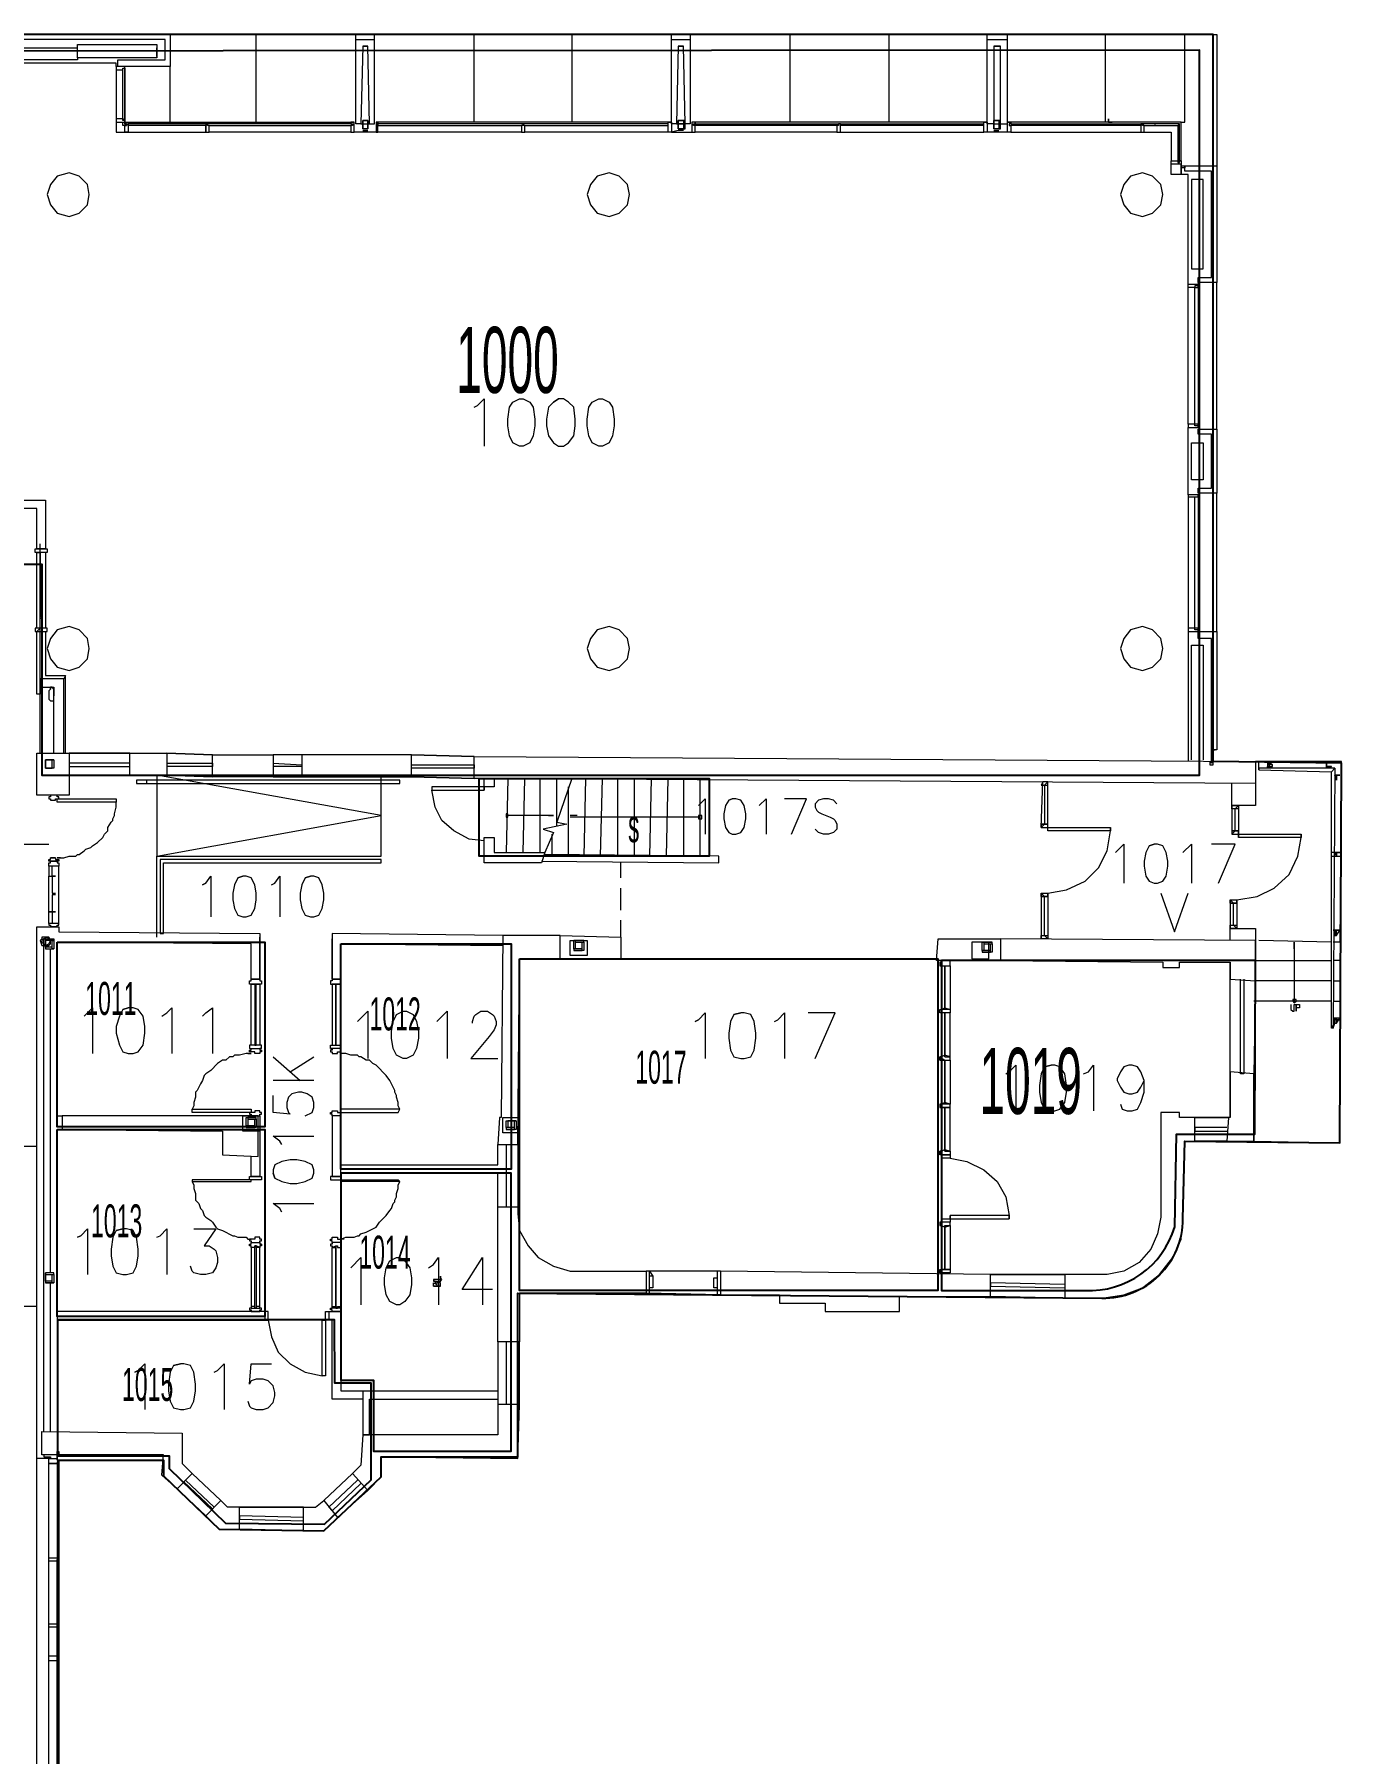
# Model space of a CAD drawing. Header units: metres. Extents: x 3 to 116, y 0 to 119.
# Drawn here: x 74.22 to 94.04, y 92.01 to 118.07 of the extents above; entities that cross this region are included whole.
import ezdxf

# ---------------------------------------------------------------- set-up
doc = ezdxf.new("R2010")
doc.units = ezdxf.units.M
doc.layers.add('Outside', color=7, linetype='Continuous')
doc.layers.add('PDF_Geometry', color=7, linetype='Continuous', transparency=0.8)
doc.styles.get("Standard").update_dxf_attribs({"font": 'arial.ttf', "width": 0.5, "height": 0.5})

msp = doc.modelspace()

# ---------------------------------------------------------------- linework, layer by layer
for points in [[(69.682, 117.818), (69.682, 110.041), (74.338, 110.041), (74.338, 106.843), (91.885, 106.843), (91.885, 117.835), (69.682, 117.818)], [(78.866, 100.806), (78.866, 97.67), (79.365, 97.67), (79.365, 96.594), (81.451, 96.594), (81.451, 100.805), (78.866, 100.806)], [(74.572, 98.583), (74.572, 96.521), (76.267, 96.521), (76.267, 96.331), (77.118, 95.502), (78.619, 95.486), (79.33, 96.156), (79.33, 97.621), (78.778, 97.621), (78.77, 98.583), (74.572, 98.583)]]:
    msp.add_lwpolyline(points)
for points in [[(80.964, 106.792), (84.449, 106.792), (84.449, 105.615), (80.964, 105.615)], [(74.568, 104.311), (77.715, 104.311), (77.715, 101.51), (74.568, 101.51)], [(78.866, 104.285), (81.451, 104.285), (81.451, 100.867), (78.866, 100.867)], [(81.578, 104.055), (87.919, 104.055), (87.919, 99.029), (81.578, 99.029)], [(74.568, 101.471), (77.715, 101.471), (77.715, 98.631), (74.568, 98.631)]]:
    msp.add_lwpolyline(points, close=True)
msp.add_lwpolyline([(87.974, 104.029), (87.974, 99.029), (90.145, 99.029, 0.345917), (91.508, 99.994), (91.535, 101.396), (92.721, 101.396), (92.732, 104.029), (87.974, 104.029)], format="xyb")
at = {"layer": 'Outside'}
msp.add_lwpolyline([(92.232, 88.408), (89.611, 88.424), (89.611, 89.55), (74.594, 89.55), (74.594, 96.457), (76.18, 96.457), (76.18, 96.215), (77.024, 95.408), (78.61, 95.382), (79.48, 96.201), (79.48, 96.508), (81.552, 96.508), (81.552, 98.989), (90.404, 98.913, 0.420713), (91.632, 100.115), (91.658, 101.292), (94.011, 101.266), (94.037, 107.022), (92.092, 107.048), (92.092, 118.074), (69.324, 118.074), (69.324, 82.054)], format="xyb", dxfattribs=at)
at = {"layer": 'PDF_Geometry', "lineweight": 5}
for points in [[(72.317, 117.69), (72.317, 118.074), (76.282, 118.074), (76.282, 117.588), (75.489, 117.588), (75.489, 117.69), (76.206, 117.69), (76.206, 117.997), (72.394, 117.997), (72.394, 117.69), (72.317, 117.69), (72.292, 117.741), (72.292, 117.793)], [(74.875, 117.716), (74.875, 117.69), (72.522, 117.69), (72.522, 117.869), (74.875, 117.869)], [(76.078, 117.741), (76.078, 117.869)], [(76.282, 118.074), (92.144, 118.074), (92.144, 116.079)], [(77.587, 116.744), (77.587, 118.074)], [(79.097, 117.997), (79.097, 118.074)], [(79.173, 116.718), (79.097, 116.718), (79.097, 117.997), (79.378, 117.997)], [(79.199, 117.895), (79.276, 117.895), (79.199, 117.895), (79.173, 116.718), (79.301, 116.718), (79.276, 117.895)], [(79.301, 116.718), (79.378, 116.718), (79.378, 117.997), (79.378, 118.074)], [(80.887, 116.744), (80.887, 118.074)], [(82.371, 118.074), (82.371, 116.744)], [(83.88, 117.997), (83.88, 118.074)], [(83.983, 117.895), (84.06, 117.895), (83.983, 117.895), (83.957, 116.718), (84.085, 116.718), (84.06, 117.895)], [(84.162, 118.074), (84.162, 117.997)], [(85.671, 118.074), (85.671, 116.744)], [(87.181, 116.744), (87.181, 118.074)], [(88.664, 117.997), (88.664, 118.074)], [(88.767, 116.718), (88.664, 116.718), (88.664, 117.997), (88.971, 117.997)], [(88.767, 117.895), (88.869, 117.895), (88.767, 117.895), (88.767, 116.718), (88.869, 116.718), (88.869, 117.895)], [(88.869, 116.718), (88.971, 116.718), (88.971, 117.997), (88.971, 118.074)], [(90.455, 118.074), (90.455, 116.744)], [(91.606, 116.744), (91.658, 116.744), (91.658, 118.074)], [(75.464, 117.588), (75.464, 117.639), (72.292, 117.639)], [(76.282, 116.744), (76.282, 117.588)], [(75.464, 117.537), (75.464, 116.59), (76.82, 116.59), (76.82, 116.693), (75.643, 116.693), (75.592, 116.744), (75.592, 117.537), (75.592, 116.769), (75.566, 116.795), (75.566, 117.537)], [(75.592, 116.769), (75.592, 116.744), (75.592, 116.769), (75.566, 116.769), (75.566, 116.795), (75.464, 116.795), (75.464, 116.744), (75.592, 116.744), (75.617, 116.718), (75.643, 116.718), (75.643, 116.59), (75.592, 116.59), (75.592, 116.693), (75.617, 116.693), (75.617, 116.718), (75.592, 116.718), (75.592, 116.744), (75.592, 116.693), (75.566, 116.693), (75.566, 116.744), (79.02, 116.744), (79.02, 116.718), (79.045, 116.718), (79.045, 116.693), (79.02, 116.693), (79.02, 116.59), (79.071, 116.59), (79.071, 116.744), (79.02, 116.744), (79.071, 116.744)], [(90.506, 116.744), (90.506, 116.795), (90.506, 116.744), (90.557, 116.744)], [(75.592, 116.718), (75.617, 116.718)], [(79.02, 116.718), (76.845, 116.718), (76.82, 116.718), (75.643, 116.718)], [(76.871, 116.693), (79.02, 116.693), (79.02, 116.59), (76.871, 116.59)], [(79.404, 116.59), (79.071, 116.59)], [(79.199, 116.769), (79.199, 116.641), (79.276, 116.641), (79.276, 116.769), (79.199, 116.769), (79.276, 116.769)], [(79.199, 116.616), (79.276, 116.616)], [(79.404, 116.744), (79.429, 116.744), (79.404, 116.744), (79.404, 116.59), (79.429, 116.59), (79.429, 116.744)], [(83.88, 116.744), (83.829, 116.744), (83.88, 116.744), (83.88, 116.59), (83.829, 116.59), (83.829, 116.744), (79.429, 116.744), (79.429, 116.693), (81.604, 116.693), (81.604, 116.59), (79.429, 116.59)], [(83.829, 116.59), (81.655, 116.59), (81.655, 116.693), (83.829, 116.693), (83.829, 116.718), (81.629, 116.718), (79.429, 116.718)], [(84.06, 116.616), (83.983, 116.616), (83.88, 116.59), (84.187, 116.59)], [(83.983, 116.769), (83.983, 116.641), (84.085, 116.641), (84.085, 116.769), (83.983, 116.769), (84.06, 116.769)], [(88.664, 116.744), (88.613, 116.744), (88.664, 116.744), (88.664, 116.59), (88.613, 116.59), (88.613, 116.744), (84.239, 116.744), (84.239, 116.718), (86.413, 116.718), (86.388, 116.693), (84.239, 116.693)], [(86.388, 116.59), (84.239, 116.59)], [(86.439, 116.59), (88.613, 116.59), (88.613, 116.693), (86.439, 116.693), (86.439, 116.718), (88.613, 116.718)], [(88.971, 116.59), (88.664, 116.59)], [(88.767, 116.769), (88.767, 116.641), (88.869, 116.641), (88.869, 116.769), (88.767, 116.769), (88.843, 116.769)], [(88.767, 116.616), (88.843, 116.616)], [(91.606, 116.155), (91.606, 116.104), (91.453, 116.104), (91.453, 116.155), (91.555, 116.155), (91.555, 116.13), (91.581, 116.13), (91.581, 116.155), (91.606, 116.155), (91.581, 116.155), (91.581, 116.718), (91.555, 116.693), (91.555, 116.155), (91.606, 116.155), (91.606, 116.744), (89.023, 116.744), (89.023, 116.718), (88.997, 116.718), (88.997, 116.693), (89.023, 116.693), (89.023, 116.59), (88.971, 116.59), (88.971, 116.744), (89.023, 116.744), (88.971, 116.744)], [(89.023, 116.718), (90.992, 116.718)], [(90.992, 116.693), (89.023, 116.693), (89.023, 116.59), (90.992, 116.59)], [(91.581, 116.718), (91.018, 116.718), (91.044, 116.693), (91.555, 116.693)], [(91.044, 116.59), (91.453, 116.59), (91.453, 116.155)], [(91.197, 116.718), (91.223, 116.718)], [(91.709, 114.288), (91.709, 115.951), (91.606, 115.951), (91.606, 116.079), (91.658, 116.079), (91.658, 116.053), (91.606, 116.053), (91.606, 116.104), (91.606, 115.951), (91.453, 115.951), (91.453, 116.104)], [(91.862, 114.39), (91.862, 114.237), (91.862, 114.262), (91.811, 114.262), (91.811, 114.237), (91.709, 114.237), (91.709, 114.288), (91.862, 114.288), (91.862, 114.237), (91.862, 112.164), (91.811, 112.164), (91.811, 114.237), (91.862, 114.237), (91.862, 112.164), (91.862, 112.139), (91.811, 112.139), (91.811, 112.164), (91.709, 112.164), (91.709, 112.113), (91.862, 112.113), (91.862, 112.164), (91.862, 112.113)], [(91.709, 112.164), (91.709, 114.237)], [(92.144, 112.088), (92.144, 114.313)], [(80.887, 112.42), (80.938, 112.446), (81.041, 112.548), (81.041, 111.832)], [(82.09, 112.497), (82.166, 112.548), (82.09, 112.497), (82.013, 112.42), (81.987, 112.241), (81.987, 112.139), (82.013, 111.985), (82.09, 111.883), (82.166, 111.832), (82.243, 111.832), (82.32, 111.883), (82.397, 111.985), (82.422, 112.139), (82.422, 112.241), (82.397, 112.42), (82.32, 112.497), (82.243, 112.548), (82.166, 112.548)], [(91.709, 111.09), (91.709, 112.113)], [(91.862, 111.064), (91.862, 109.069), (91.811, 109.069), (91.811, 111.064), (91.862, 111.064), (91.862, 109.043), (91.811, 109.043), (91.811, 109.069), (91.709, 109.069), (91.709, 109.018), (91.862, 109.018), (91.862, 109.069), (91.862, 109.018), (92.144, 109.018), (92.144, 107.227), (92.067, 107.227), (92.067, 108.915), (91.862, 108.915), (91.862, 109.018)], [(91.709, 111.064), (91.709, 109.069)], [(92.144, 109.018), (92.144, 111.116)], [(74.261, 110.271), (74.261, 110.885), (73.929, 110.885), (73.929, 111.013), (74.389, 111.013), (74.389, 110.271), (74.261, 110.271), (74.415, 110.271), (74.415, 110.22), (74.236, 110.22), (74.236, 110.271), (74.261, 110.271), (74.389, 110.271)], [(74.313, 107.176), (74.313, 110.348)], [(74.389, 110.22), (74.389, 109.069), (74.261, 109.069), (74.261, 110.22), (74.313, 110.22), (74.313, 110.041), (74.338, 110.041), (74.313, 110.041), (74.313, 109.785), (74.338, 109.785), (74.313, 109.785), (74.313, 109.504), (74.338, 109.504), (74.313, 109.504), (74.313, 109.248), (74.338, 109.248)], [(74.696, 107.176), (74.696, 108.353), (74.671, 108.301), (74.313, 108.301), (74.313, 108.071), (74.261, 108.071), (74.261, 109.018), (74.415, 109.018), (74.415, 109.069), (74.236, 109.069), (74.236, 109.018), (74.261, 109.018), (74.313, 109.069), (74.313, 109.222), (74.338, 109.222)], [(74.261, 109.018), (74.389, 109.018), (74.389, 108.353), (74.696, 108.353)], [(91.709, 109.018), (91.709, 107.048)], [(91.76, 107.074), (91.76, 108.813), (91.939, 108.813), (91.939, 107.074)], [(74.671, 107.176), (74.671, 108.301)], [(74.313, 108.174), (74.517, 108.174), (74.517, 108.046)], [(74.466, 108.148), (74.466, 108.174), (74.466, 108.148), (74.441, 108.122), (74.441, 107.995), (74.466, 107.969), (74.517, 107.969), (74.517, 108.148), (74.492, 108.174), (74.466, 108.174)], [(74.517, 107.176), (74.517, 108.071)], [(74.748, 106.843), (75.668, 106.843), (74.748, 106.843), (74.748, 106.536), (74.261, 106.536), (74.261, 107.176), (74.441, 107.176)], [(77.843, 106.818), (76.922, 106.818), (76.922, 107.15), (77.843, 107.15)], [(78.278, 107.15), (77.843, 107.15), (77.843, 106.818), (78.278, 106.818)], [(92.067, 107.022), (92.067, 107.227), (92.118, 107.227), (92.067, 107.227), (92.067, 107.022), (92.041, 107.048), (92.041, 106.997), (92.092, 106.997), (92.092, 107.048)], [(74.389, 107.074), (74.389, 106.946), (74.389, 107.074), (74.517, 107.074), (74.389, 107.074), (74.517, 107.074), (74.517, 106.946), (74.492, 106.946), (74.492, 107.074), (74.517, 107.074), (74.517, 106.946), (74.389, 106.946), (74.492, 106.946), (74.389, 106.946)], [(75.668, 107.022), (74.748, 107.022), (74.748, 106.971), (75.668, 106.971)], [(76.231, 107.022), (76.922, 107.022), (76.922, 106.971), (76.231, 106.971)], [(77.843, 107.022), (78.278, 106.997)], [(78.278, 106.971), (77.843, 106.971)], [(79.941, 106.997), (80.887, 106.997), (80.887, 106.946), (79.941, 106.946)], [(92.297, 101.292), (91.811, 101.292), (92.297, 101.292), (92.706, 101.292), (94.011, 101.266), (94.037, 107.048), (92.732, 107.048)], [(92.783, 106.92), (93.883, 106.894), (93.934, 106.946), (92.783, 106.946), (92.783, 106.92), (92.783, 107.048), (94.037, 107.022), (94.011, 104.311), (93.909, 104.311)], [(92.988, 106.971), (92.988, 106.997), (92.911, 107.048), (92.911, 106.946), (92.911, 106.971), (92.988, 106.971), (92.988, 106.997), (92.911, 106.997), (92.937, 106.997), (92.937, 107.048), (92.937, 106.946)], [(93.883, 106.971), (93.806, 106.946), (93.806, 107.022), (93.806, 106.971), (93.883, 106.971), (93.806, 106.971), (93.806, 107.022), (93.806, 106.946)], [(93.883, 103.006), (93.883, 106.894)], [(93.934, 106.946), (93.909, 103.006), (93.934, 103.083), (93.934, 103.159), (93.96, 103.159), (93.96, 103.083), (93.96, 103.134), (94.011, 103.134), (93.909, 103.134)], [(76.769, 106.767), (75.924, 106.767), (75.924, 106.715), (76.769, 106.715)], [(76.078, 104.387), (76.078, 105.615), (79.48, 106.229), (76.078, 106.843), (76.078, 105.615), (79.48, 105.615), (79.48, 106.818)], [(81.041, 106.664), (81.041, 106.613)], [(81.399, 106.792), (81.373, 105.667)], [(81.629, 105.667), (81.655, 106.792)], [(81.885, 106.792), (81.885, 105.667)], [(82.371, 106.792), (82.141, 106.127), (82.294, 106.101), (81.936, 106.025), (82.09, 105.973), (81.962, 105.667)], [(82.141, 106.076), (82.141, 106.792)], [(82.32, 105.615), (82.32, 106.664)], [(82.576, 106.792), (82.55, 105.615)], [(82.806, 105.615), (82.832, 106.792)], [(83.062, 106.792), (83.062, 105.615)], [(83.318, 105.615), (83.318, 106.792)], [(83.573, 106.792), (83.548, 105.615)], [(83.804, 105.615), (83.829, 106.792)], [(84.06, 106.767), (84.06, 105.615)], [(84.315, 105.615), (84.315, 106.767)], [(89.585, 106.05), (89.585, 106.741), (89.509, 106.741), (89.483, 106.69), (89.585, 106.69), (89.585, 106.741), (89.534, 106.69), (89.534, 106.101), (89.483, 106.05), (89.509, 106.741)], [(92.732, 106.715), (92.732, 106.383), (92.374, 106.383), (92.374, 105.948), (92.425, 105.999), (92.425, 106.332), (92.476, 106.383), (92.476, 106.332), (92.374, 106.332), (92.374, 106.383), (92.476, 106.383), (92.476, 105.897)], [(92.374, 106.383), (92.374, 106.715)], [(93.96, 106.767), (93.934, 106.843), (94.011, 106.843), (93.96, 106.843), (93.96, 106.767), (93.96, 106.843), (94.011, 106.843), (93.934, 106.843)], [(74.62, 105.59), (74.568, 105.59), (74.671, 105.59), (74.748, 105.615), (74.85, 105.615), (74.875, 105.641), (74.901, 105.641), (74.978, 105.692), (75.003, 105.718), (75.08, 105.743), (75.106, 105.769), (75.182, 105.82), (75.259, 105.897), (75.285, 105.948), (75.336, 105.999), (75.336, 106.05), (75.387, 106.127), (75.413, 106.153), (75.413, 106.178), (75.438, 106.229), (75.438, 106.255), (75.464, 106.357), (75.464, 106.434)], [(81.041, 105.846), (80.811, 105.871), (80.58, 105.999), (80.401, 106.153), (80.299, 106.357), (80.248, 106.613)], [(84.29, 106.383), (84.392, 106.485), (84.392, 105.948)], [(84.75, 106.46), (84.801, 106.485), (84.75, 106.46), (84.699, 106.383), (84.674, 106.255), (84.674, 106.178), (84.699, 106.05), (84.75, 105.973), (84.801, 105.948), (84.853, 105.948), (84.929, 105.973), (84.98, 106.05), (85.006, 106.178), (85.006, 106.255), (84.98, 106.383), (84.929, 106.46), (84.853, 106.485), (84.801, 106.485)], [(85.211, 106.383), (85.313, 106.485), (85.313, 105.948)], [(85.697, 105.948), (85.927, 106.485), (85.594, 106.485)], [(86.336, 106.46), (86.388, 106.408), (86.336, 106.46), (86.26, 106.485), (86.183, 106.485), (86.106, 106.46), (86.055, 106.408), (86.055, 106.357), (86.081, 106.306), (86.106, 106.28), (86.157, 106.255), (86.285, 106.204), (86.336, 106.178), (86.362, 106.153), (86.388, 106.101), (86.388, 106.025), (86.336, 105.973), (86.26, 105.948), (86.183, 105.948), (86.106, 105.973), (86.055, 106.025)], [(82.013, 106.229), (82.09, 106.229), (81.399, 106.229), (81.399, 106.255), (81.373, 106.255), (81.373, 106.204), (81.399, 106.204), (81.399, 106.229)], [(82.448, 106.229), (82.345, 106.229)], [(84.315, 106.204), (82.345, 106.204)], [(89.483, 106.101), (89.585, 106.101), (89.483, 106.101), (89.483, 106.05), (89.585, 106.05), (89.585, 106.101)], [(82.064, 105.948), (82.064, 105.641)], [(89.585, 105.053), (89.867, 105.104), (90.148, 105.232), (90.353, 105.436), (90.481, 105.692), (90.532, 105.999), (90.532, 106.05)], [(92.374, 105.999), (92.476, 105.999), (92.374, 105.999), (92.374, 105.948), (92.476, 105.948), (92.476, 105.999)], [(92.451, 104.95), (92.758, 105.001), (93.013, 105.129), (93.244, 105.334), (93.372, 105.615), (93.423, 105.897), (93.423, 105.948), (93.423, 105.897)], [(72.496, 105.794), (74.261, 105.794), (74.441, 105.794)], [(74.543, 105.59), (74.466, 105.59), (74.543, 105.59), (74.543, 105.564), (74.594, 105.564), (74.594, 105.539), (74.441, 105.539), (74.441, 105.564), (74.466, 105.564), (74.466, 105.59)], [(81.911, 105.539), (84.597, 105.513), (84.597, 105.615), (81.962, 105.641)], [(90.609, 105.667), (90.737, 105.794), (90.737, 105.206)], [(91.12, 105.769), (91.197, 105.794), (91.12, 105.769), (91.069, 105.667), (91.044, 105.539), (91.044, 105.462), (91.069, 105.308), (91.12, 105.232), (91.197, 105.206), (91.248, 105.206), (91.325, 105.232), (91.376, 105.308), (91.402, 105.462), (91.402, 105.539), (91.376, 105.667), (91.325, 105.769), (91.248, 105.794), (91.197, 105.794)], [(91.632, 105.667), (91.76, 105.794), (91.76, 105.206)], [(92.169, 105.206), (92.425, 105.794), (92.067, 105.794)], [(93.883, 105.615), (94.037, 105.615), (94.037, 105.667), (93.883, 105.667)], [(93.96, 105.615), (93.934, 105.667), (94.011, 105.667), (93.96, 105.667), (93.96, 105.615), (93.96, 105.667), (94.011, 105.667), (93.934, 105.667)], [(74.568, 105.539), (74.466, 105.539), (74.568, 105.539), (74.568, 105.513), (74.594, 105.513), (74.594, 105.462), (74.441, 105.462), (74.441, 105.513), (74.466, 105.513), (74.466, 105.539)], [(74.441, 105.462), (74.441, 105.308), (74.492, 105.308), (74.492, 105.462)], [(74.594, 104.592), (74.594, 104.771), (74.594, 105.027), (74.594, 105.308), (74.594, 105.462)], [(83.113, 105.283), (83.113, 105.513)], [(74.543, 105.027), (74.492, 105.027), (74.492, 104.771), (74.543, 104.771), (74.441, 104.771), (74.441, 105.027), (74.441, 105.308), (74.543, 105.308), (74.492, 105.308), (74.492, 105.053), (74.543, 105.053)], [(74.492, 105.308), (74.543, 105.308)], [(76.82, 105.206), (76.769, 105.18), (76.82, 105.206), (76.896, 105.308), (76.896, 104.694)], [(77.306, 105.283), (77.383, 105.308), (77.306, 105.283), (77.255, 105.18), (77.229, 105.053), (77.229, 104.95), (77.255, 104.822), (77.306, 104.72), (77.383, 104.694), (77.434, 104.694), (77.51, 104.72), (77.562, 104.822), (77.587, 104.95), (77.587, 105.053), (77.562, 105.18), (77.51, 105.283), (77.434, 105.308), (77.383, 105.308)], [(77.817, 105.18), (77.869, 105.206), (77.945, 105.308), (77.945, 104.694)], [(78.329, 105.283), (78.406, 105.308), (78.329, 105.283), (78.278, 105.18), (78.252, 105.053), (78.252, 104.95), (78.278, 104.822), (78.329, 104.72), (78.406, 104.694), (78.457, 104.694), (78.534, 104.72), (78.585, 104.822), (78.61, 104.95), (78.61, 105.053), (78.585, 105.18), (78.534, 105.283), (78.457, 105.308), (78.406, 105.308)], [(83.113, 104.797), (83.113, 105.129)], [(89.483, 105.001), (89.585, 105.001), (89.483, 105.001), (89.483, 105.053), (89.585, 105.053), (89.585, 105.001), (89.585, 105.053), (89.585, 104.362), (89.483, 104.362), (89.483, 104.413), (89.585, 104.413), (89.585, 104.362), (89.534, 104.413), (89.534, 105.001), (89.483, 105.053), (89.483, 104.362)], [(91.299, 105.053), (91.504, 104.464), (91.709, 105.053)], [(92.348, 104.899), (92.451, 104.899), (92.348, 104.899), (92.348, 104.95), (92.451, 104.95), (92.451, 104.899), (92.451, 104.95), (92.451, 104.515), (92.348, 104.515), (92.348, 104.566), (92.451, 104.566), (92.451, 104.515), (92.399, 104.566), (92.399, 104.899), (92.348, 104.95), (92.348, 104.515), (92.732, 104.515), (92.732, 104.336), (92.732, 103.722), (92.706, 102.315)], [(74.441, 89.626), (74.261, 89.626), (74.261, 96.482), (74.261, 104.541), (74.594, 104.541), (74.594, 104.464), (77.638, 104.439), (77.638, 103.748), (77.51, 103.748), (77.51, 104.285), (74.568, 104.311), (74.568, 101.676), (74.645, 101.676)], [(74.441, 104.592), (74.441, 104.771), (74.492, 104.771), (74.492, 104.592)], [(74.568, 104.541), (74.466, 104.541), (74.568, 104.541), (74.568, 104.566), (74.594, 104.566), (74.594, 104.592), (74.441, 104.592), (74.441, 104.566), (74.466, 104.566), (74.466, 104.541)], [(74.492, 104.771), (74.543, 104.771)], [(83.113, 104.387), (83.113, 104.643)], [(74.441, 104.387), (74.466, 104.336), (74.441, 104.387), (74.338, 104.387), (74.338, 104.362), (74.313, 104.336), (74.338, 104.259), (74.441, 104.259), (74.466, 104.285), (74.466, 104.336), (74.441, 104.362), (74.415, 104.387), (74.364, 104.362), (74.338, 104.336), (74.338, 104.311), (74.389, 104.259), (74.441, 104.285), (74.466, 104.336)], [(74.364, 96.892), (74.364, 104.362), (74.389, 104.362), (74.389, 104.234), (74.389, 104.362), (74.517, 104.362), (74.517, 104.336), (74.389, 104.336), (74.389, 104.362), (74.517, 104.362)], [(74.389, 104.208), (74.492, 104.208), (74.492, 104.234), (74.389, 104.234), (74.389, 104.208), (74.517, 104.208), (74.492, 104.208), (74.492, 104.336), (74.517, 104.336), (74.517, 104.208)], [(77.638, 103.748), (77.638, 104.387)], [(81.322, 104.413), (78.738, 104.439), (78.738, 103.748), (78.866, 103.748), (78.866, 104.285), (81.322, 104.259)], [(78.738, 103.748), (78.738, 104.362)], [(82.192, 104.413), (83.113, 104.387), (83.113, 104.055), (82.192, 104.055)], [(82.422, 104.336), (82.397, 104.336), (82.422, 104.336), (82.422, 104.208), (82.397, 104.208), (82.397, 104.336), (82.55, 104.336), (82.422, 104.336), (82.422, 104.311), (82.55, 104.311), (82.55, 104.336)], [(82.55, 104.183), (82.525, 104.183), (82.525, 104.311), (82.55, 104.311), (82.55, 104.183), (82.397, 104.183), (82.525, 104.183), (82.525, 104.208), (82.397, 104.208), (82.397, 104.183)], [(88.869, 104.029), (87.897, 104.029), (87.922, 104.362), (88.869, 104.362)], [(88.588, 104.311), (88.613, 104.311), (88.613, 104.183), (88.588, 104.183), (88.588, 104.311), (88.741, 104.311), (88.613, 104.311), (88.613, 104.285), (88.741, 104.285), (88.741, 104.311)], [(88.741, 104.157), (88.716, 104.157), (88.716, 104.285), (88.741, 104.285), (88.741, 104.157), (88.588, 104.157), (88.716, 104.157), (88.716, 104.183), (88.588, 104.183), (88.588, 104.157)], [(92.348, 104.336), (92.348, 104.515)], [(93.883, 104.311), (92.783, 104.336)], [(93.32, 104.208), (93.32, 104.311), (93.32, 103.415), (93.346, 103.415), (93.346, 103.441), (93.295, 103.441), (93.295, 103.415), (93.32, 103.39), (93.346, 103.415)], [(93.934, 104.413), (93.96, 104.413), (94.011, 104.49), (93.909, 104.49), (93.934, 104.49), (93.934, 104.413), (93.96, 104.413), (93.96, 104.49), (94.011, 104.49), (93.909, 104.49)], [(94.011, 104.311), (94.011, 104.311)], [(74.466, 99.296), (74.466, 104.208)], [(92.732, 104.029), (93.883, 104.029)], [(94.011, 104.029), (93.909, 104.029)], [(88.025, 103.952), (88.025, 103.287), (88.025, 103.952), (88.102, 103.952), (88.102, 103.287), (87.974, 103.287), (87.974, 103.952)], [(92.348, 101.65), (92.323, 101.65), (92.297, 101.292), (92.706, 101.292), (92.706, 102.315), (92.348, 102.341), (92.348, 103.85)], [(77.51, 102.75), (77.51, 103.671), (77.638, 103.671), (77.638, 102.75), (77.587, 102.75), (77.587, 103.671), (77.562, 103.671), (77.562, 102.75), (77.587, 102.75)], [(78.866, 102.75), (78.866, 103.671), (78.738, 103.671), (78.738, 102.75), (78.79, 102.75), (78.79, 103.671), (78.79, 102.75)], [(92.553, 103.748), (92.553, 102.315), (92.502, 102.315), (92.502, 103.748)], [(93.883, 103.722), (92.732, 103.722), (92.706, 102.315), (92.706, 101.292)], [(92.732, 103.722), (92.732, 103.722)], [(93.909, 103.722), (94.011, 103.722)], [(75.029, 103.236), (74.978, 103.185), (75.106, 103.313), (75.106, 102.622)], [(75.566, 103.287), (75.643, 103.313), (75.566, 103.287), (75.515, 103.185), (75.464, 103.032), (75.464, 102.929), (75.515, 102.75), (75.566, 102.648), (75.643, 102.622), (75.72, 102.622), (75.796, 102.648), (75.873, 102.75), (75.899, 102.929), (75.899, 103.032), (75.873, 103.185), (75.796, 103.287), (75.72, 103.313), (75.643, 103.313)], [(76.155, 103.185), (76.231, 103.236), (76.308, 103.313), (76.308, 102.622)], [(76.769, 103.185), (76.82, 103.236), (76.922, 103.313), (76.922, 102.622)], [(79.122, 103.108), (79.276, 103.262), (79.276, 102.545)], [(80.324, 103.108), (80.478, 103.262), (80.478, 102.545)], [(80.862, 103.083), (80.862, 103.108), (80.887, 103.185), (80.913, 103.211), (80.99, 103.262), (81.092, 103.262), (81.169, 103.211), (81.194, 103.185), (81.22, 103.108), (81.22, 103.057), (81.194, 102.98), (81.118, 102.878), (80.836, 102.545), (81.245, 102.545)], [(84.29, 103.134), (84.239, 103.108), (84.29, 103.134), (84.392, 103.236), (84.392, 102.545)], [(84.827, 103.211), (84.929, 103.236), (84.827, 103.211), (84.776, 103.108), (84.75, 102.929), (84.75, 102.852), (84.776, 102.673), (84.827, 102.571), (84.929, 102.545), (84.98, 102.545), (85.083, 102.571), (85.134, 102.673), (85.16, 102.852), (85.16, 102.929), (85.134, 103.108), (85.083, 103.211), (84.98, 103.236), (84.929, 103.236)], [(85.441, 103.108), (85.492, 103.134), (85.594, 103.236), (85.594, 102.545)], [(86.055, 102.545), (86.362, 103.236), (85.953, 103.236)], [(88.025, 102.571), (88.025, 103.236), (88.025, 102.571), (88.102, 102.571), (88.102, 103.236), (87.974, 103.236), (87.974, 102.571)], [(93.883, 103.415), (92.706, 103.415)], [(93.269, 103.364), (93.269, 103.287), (93.295, 103.262), (93.32, 103.262), (93.32, 103.364), (93.346, 103.364), (93.346, 103.262), (93.346, 103.364), (93.397, 103.364), (93.397, 103.313), (93.346, 103.313)], [(93.909, 103.415), (94.011, 103.415)], [(93.909, 103.006), (93.883, 103.006), (93.934, 103.083), (93.96, 103.083), (94.011, 103.159), (93.909, 103.159)], [(94.011, 103.159), (94.011, 103.134)], [(77.664, 102.699), (77.638, 102.699), (77.664, 102.699), (77.664, 102.75), (77.485, 102.75), (77.485, 102.699), (77.638, 102.699)], [(78.713, 102.699), (78.738, 102.699), (78.713, 102.699), (78.713, 102.75), (78.866, 102.75), (78.866, 102.699), (78.738, 102.699)], [(77.459, 102.622), (77.51, 102.622), (77.434, 102.622), (77.331, 102.597), (77.255, 102.597), (77.229, 102.571), (77.178, 102.571), (77.127, 102.52), (77.076, 102.52), (76.999, 102.469), (76.896, 102.366), (76.82, 102.315), (76.794, 102.29), (76.769, 102.213), (76.743, 102.162), (76.692, 102.059), (76.666, 102.034), (76.666, 101.957), (76.641, 101.88), (76.641, 101.829), (76.615, 101.778)], [(77.843, 102.571), (78.252, 102.213)], [(78.099, 102.341), (78.457, 102.571)], [(79.736, 101.727), (79.762, 101.778), (78.866, 101.778), (78.866, 101.727), (79.736, 101.727), (79.762, 101.778), (79.736, 101.829), (79.736, 101.88), (79.711, 101.957), (79.711, 101.983), (79.685, 102.034), (79.685, 102.059), (79.659, 102.111), (79.634, 102.162), (79.608, 102.213), (79.557, 102.29), (79.404, 102.443), (79.352, 102.469), (79.301, 102.52), (79.25, 102.52), (79.173, 102.571), (79.148, 102.571), (79.122, 102.597), (79.02, 102.597), (78.943, 102.622), (78.866, 102.622)], [(87.948, 102.52), (87.948, 102.571), (87.948, 102.52), (88.102, 102.52), (88.102, 102.571), (88.025, 102.597), (88.025, 102.571), (88.025, 102.597), (87.974, 102.571), (87.948, 102.571), (88.025, 102.52), (88.025, 101.855), (88.025, 102.52), (88.102, 102.52), (88.102, 101.855), (87.974, 101.855), (87.974, 102.52)], [(78.457, 102.213), (77.843, 102.213)], [(88.946, 102.315), (88.997, 102.341), (89.099, 102.443), (89.099, 101.752)], [(89.534, 102.418), (89.636, 102.443), (89.534, 102.418), (89.483, 102.315), (89.457, 102.136), (89.457, 102.034), (89.483, 101.88), (89.534, 101.778), (89.636, 101.752), (89.688, 101.752), (89.764, 101.778), (89.841, 101.88), (89.867, 102.034), (89.867, 102.136), (89.841, 102.315), (89.764, 102.418), (89.688, 102.443), (89.636, 102.443)], [(90.123, 102.315), (90.199, 102.341), (90.276, 102.443), (90.276, 101.752)], [(90.685, 101.855), (90.711, 101.778), (90.788, 101.752), (90.864, 101.752), (90.941, 101.778), (90.992, 101.88), (91.044, 102.034), (91.044, 102.213), (90.992, 102.341), (90.941, 102.418), (90.864, 102.443), (90.813, 102.443), (90.737, 102.418), (90.685, 102.341), (90.634, 102.238), (90.634, 102.213), (90.685, 102.111), (90.737, 102.034), (90.813, 102.008), (90.864, 102.008), (90.941, 102.034), (90.992, 102.111), (91.044, 102.213)], [(78.329, 101.676), (78.431, 101.727), (78.457, 101.804), (78.457, 101.88), (78.431, 101.957), (78.355, 102.008), (78.278, 102.034), (78.227, 102.034), (78.124, 102.008), (78.073, 101.957), (78.048, 101.88), (78.048, 101.804), (78.073, 101.727), (78.099, 101.701), (77.843, 101.727), (77.843, 101.983)], [(77.51, 101.676), (77.638, 101.676), (77.638, 100.755), (77.51, 100.755), (77.51, 101.062)], [(78.866, 100.934), (78.866, 101.676), (78.738, 101.676), (78.738, 100.755), (78.866, 100.755), (78.866, 100.806)], [(88.025, 101.138), (88.025, 101.804), (88.025, 101.138), (88.102, 101.138), (88.102, 101.804), (87.974, 101.804), (87.974, 101.138), (87.948, 101.138), (87.948, 101.087), (87.948, 101.138), (87.974, 101.138), (88.025, 101.164), (88.025, 101.138), (88.025, 101.164), (88.102, 101.138), (88.102, 101.087), (87.948, 101.087)], [(74.568, 101.471), (74.645, 101.471), (74.568, 101.471), (74.568, 98.708)], [(77.434, 101.65), (77.459, 101.65), (77.459, 101.522), (77.434, 101.522), (77.434, 101.65), (77.587, 101.65), (77.459, 101.65), (77.459, 101.624), (77.587, 101.624), (77.587, 101.65)], [(77.587, 101.497), (77.562, 101.497), (77.562, 101.624), (77.587, 101.624), (77.587, 101.497), (77.434, 101.497), (77.562, 101.497), (77.562, 101.522), (77.434, 101.522), (77.434, 101.497)], [(81.373, 101.599), (81.399, 101.599), (81.399, 101.497), (81.373, 101.497), (81.373, 101.599), (81.527, 101.599), (81.399, 101.599), (81.527, 101.599), (81.527, 101.471), (81.501, 101.471), (81.501, 101.599), (81.527, 101.599), (81.527, 101.471), (81.373, 101.471), (81.501, 101.471), (81.501, 101.497), (81.373, 101.497), (81.373, 101.471)], [(92.297, 101.497), (91.811, 101.497), (91.811, 101.445), (92.297, 101.445)], [(72.496, 101.215), (74.261, 101.215)], [(77.971, 101.241), (77.945, 101.292), (77.843, 101.369), (78.457, 101.369)], [(81.245, 100.294), (81.245, 100.806), (78.866, 100.806), (78.866, 100.934), (81.245, 100.934), (81.245, 101.241)], [(81.373, 101.241), (81.373, 100.294)], [(81.552, 101.241), (81.552, 100.294)], [(77.869, 100.729), (77.843, 100.806), (77.869, 100.729), (77.971, 100.678), (78.099, 100.652), (78.201, 100.652), (78.329, 100.678), (78.431, 100.729), (78.457, 100.806), (78.457, 100.857), (78.431, 100.934), (78.329, 100.985), (78.201, 101.011), (78.099, 101.011), (77.971, 100.985), (77.869, 100.934), (77.843, 100.857), (77.843, 100.806)], [(88.102, 101.036), (88.357, 100.985), (88.613, 100.857), (88.818, 100.678), (88.946, 100.448), (88.997, 100.166), (88.997, 100.115), (88.997, 100.166), (88.102, 100.166), (88.102, 100.115), (88.997, 100.115)], [(76.615, 100.704), (76.615, 100.678), (77.51, 100.678), (77.51, 100.704), (76.615, 100.704), (76.615, 100.678), (76.641, 100.627), (76.641, 100.576), (76.666, 100.499), (76.666, 100.397), (76.717, 100.345), (76.743, 100.269), (76.769, 100.243), (76.794, 100.166), (76.82, 100.141), (76.896, 100.09), (76.922, 100.064), (76.973, 99.987), (76.999, 99.962), (77.076, 99.936), (77.229, 99.859), (77.255, 99.859), (77.306, 99.834), (77.434, 99.834), (77.459, 99.808), (77.51, 99.808)], [(78.917, 99.808), (78.866, 99.808), (78.943, 99.834), (79.071, 99.834), (79.122, 99.859), (79.148, 99.859), (79.173, 99.885), (79.25, 99.91), (79.404, 99.987), (79.455, 100.064), (79.557, 100.166), (79.608, 100.243), (79.634, 100.269), (79.659, 100.345), (79.685, 100.371), (79.685, 100.397), (79.711, 100.448), (79.711, 100.499), (79.736, 100.576), (79.736, 100.627), (79.762, 100.678)], [(77.971, 100.217), (77.945, 100.269), (77.843, 100.345), (78.457, 100.345)], [(87.974, 100.115), (87.974, 100.064), (87.974, 100.115), (88.102, 100.115), (88.102, 100.064), (87.974, 100.064)], [(88.102, 100.115), (88.102, 100.166)], [(91.632, 100.115), (91.632, 100.115)], [(74.927, 99.859), (74.875, 99.834), (74.927, 99.859), (75.029, 99.962), (75.029, 99.271)], [(75.464, 99.936), (75.566, 99.962), (75.464, 99.936), (75.413, 99.834), (75.387, 99.655), (75.387, 99.552), (75.413, 99.399), (75.464, 99.296), (75.566, 99.271), (75.617, 99.271), (75.72, 99.296), (75.771, 99.399), (75.796, 99.552), (75.796, 99.655), (75.771, 99.834), (75.72, 99.936), (75.617, 99.962), (75.566, 99.962)], [(76.078, 99.834), (76.129, 99.859), (76.231, 99.962), (76.231, 99.271)], [(76.641, 99.962), (76.973, 99.962), (76.794, 99.706), (76.871, 99.706), (76.948, 99.655), (76.973, 99.629), (76.999, 99.527), (76.999, 99.45), (76.973, 99.373), (76.922, 99.296), (76.82, 99.271), (76.743, 99.271), (76.641, 99.296), (76.615, 99.322), (76.589, 99.399)], [(88.025, 100.013), (88.025, 99.348), (88.025, 100.013), (88.102, 100.013), (88.102, 99.348), (87.974, 99.348), (87.974, 100.013)], [(77.664, 99.731), (77.638, 99.731), (77.664, 99.731), (77.664, 99.706), (77.638, 99.706), (77.638, 99.68), (77.587, 99.68), (77.587, 99.706), (77.562, 99.706), (77.562, 99.68), (77.51, 99.68), (77.51, 99.706), (77.485, 99.706), (77.485, 99.731), (77.51, 99.731), (77.51, 99.757), (77.638, 99.757), (77.638, 99.731)], [(77.51, 99.68), (77.51, 98.759), (77.638, 98.759), (77.638, 99.68), (77.587, 99.706), (77.587, 98.759), (77.562, 98.759), (77.562, 99.706), (77.587, 99.706)], [(78.866, 99.68), (78.866, 98.759), (78.738, 98.759), (78.738, 99.68), (78.79, 99.706), (78.79, 98.759), (78.79, 99.706)], [(79.071, 99.424), (79.02, 99.373), (79.173, 99.527), (79.173, 98.81)], [(80.197, 99.373), (80.273, 99.424), (80.35, 99.527), (80.35, 98.81)], [(81.169, 99.041), (80.708, 99.041), (81.015, 99.527), (81.015, 98.81)], [(84.622, 99.322), (83.497, 99.322)], [(83.548, 98.989), (83.548, 99.322), (83.599, 99.245), (83.599, 99.066), (83.548, 99.066)], [(84.571, 99.322), (84.571, 98.964)], [(87.948, 99.348), (87.948, 99.296), (87.948, 99.348), (88.102, 99.348), (88.102, 99.296), (87.948, 99.296)], [(74.517, 99.296), (74.389, 99.296), (74.389, 99.271), (74.517, 99.271), (74.517, 99.296), (74.389, 99.296), (74.389, 99.169), (74.389, 99.296)], [(74.492, 99.143), (74.389, 99.143), (74.492, 99.143), (74.492, 99.169), (74.389, 99.169), (74.389, 99.143), (74.517, 99.143), (74.492, 99.143), (74.492, 99.271), (74.517, 99.271), (74.517, 99.143)], [(74.466, 96.892), (74.466, 99.143)], [(80.273, 99.092), (80.376, 99.092), (80.273, 99.092), (80.273, 99.143), (80.324, 99.117), (80.324, 99.092), (80.376, 99.092), (80.376, 99.143), (80.299, 99.169), (80.273, 99.169), (80.299, 99.169), (80.299, 99.143), (80.35, 99.143), (80.376, 99.169), (80.376, 99.194), (80.273, 99.194), (80.273, 99.169), (80.376, 99.169), (80.401, 99.194), (80.376, 99.22), (80.376, 99.245), (80.376, 99.22)], [(83.599, 99.245), (83.548, 99.245)], [(84.571, 99.066), (84.52, 99.066), (84.52, 99.22), (84.571, 99.22)], [(89.841, 99.117), (88.716, 99.143), (88.716, 99.092), (89.841, 99.066)], [(74.261, 98.785), (72.496, 98.785), (72.368, 98.785), (72.368, 98.196), (72.496, 98.196), (72.496, 98.785)], [(77.715, 98.708), (77.715, 98.58), (77.766, 98.58), (77.766, 98.708), (74.568, 98.708), (74.568, 98.58), (77.766, 98.58), (77.817, 98.324), (77.92, 98.094), (78.099, 97.915), (78.329, 97.787), (78.585, 97.736)], [(74.568, 98.58), (74.568, 96.892)], [(78.585, 98.58), (78.636, 98.58), (78.636, 98.708), (78.866, 98.708), (78.866, 97.506), (81.245, 97.506)], [(79.199, 97.378), (78.738, 97.378), (78.738, 98.58), (78.636, 98.58)], [(78.687, 98.708), (78.687, 98.58)], [(81.245, 98.248), (81.245, 97.301)], [(81.373, 98.248), (81.373, 97.301)], [(81.578, 97.301), (81.578, 98.248)], [(75.796, 97.813), (75.745, 97.787), (75.796, 97.813), (75.899, 97.915), (75.899, 97.224)], [(76.334, 97.889), (76.436, 97.915), (76.334, 97.889), (76.282, 97.787), (76.257, 97.608), (76.257, 97.506), (76.282, 97.352), (76.334, 97.25), (76.436, 97.224), (76.487, 97.224), (76.589, 97.25), (76.641, 97.352), (76.666, 97.506), (76.666, 97.608), (76.641, 97.787), (76.589, 97.889), (76.487, 97.915), (76.436, 97.915)], [(76.948, 97.787), (76.999, 97.813), (77.101, 97.915), (77.101, 97.224)], [(77.459, 97.352), (77.485, 97.275), (77.51, 97.25), (77.587, 97.224), (77.689, 97.224), (77.766, 97.25), (77.843, 97.327), (77.869, 97.429), (77.869, 97.48), (77.843, 97.582), (77.766, 97.659), (77.689, 97.685), (77.587, 97.685), (77.51, 97.659), (77.485, 97.608), (77.51, 97.915), (77.817, 97.915)], [(79.199, 97.506), (79.199, 96.841), (79.301, 96.841), (79.301, 97.378), (81.245, 97.378)], [(74.364, 96.534), (74.364, 96.508), (74.466, 96.508), (74.466, 96.482), (74.261, 96.482)], [(74.441, 88.347), (74.441, 96.406), (74.568, 96.406), (74.441, 96.406), (74.441, 96.482), (74.568, 96.482), (74.568, 96.457), (74.594, 96.457), (74.594, 96.431), (74.568, 96.431), (74.568, 94.922), (74.441, 94.922), (74.441, 94.973), (74.568, 94.973), (74.568, 94.947), (74.594, 94.947), (74.568, 94.947), (74.568, 94.922)], [(74.568, 96.559), (74.568, 96.457), (74.594, 96.457), (74.568, 96.457), (74.568, 96.559), (74.568, 96.534), (74.568, 96.585), (74.594, 96.585), (74.594, 96.534)], [(74.594, 96.431), (74.594, 88.526), (75.873, 88.526)], [(76.922, 95.715), (76.487, 96.124), (76.513, 96.15), (76.948, 95.741)], [(79.122, 96.15), (78.687, 95.741), (78.738, 95.689), (79.173, 96.099)], [(78.303, 95.587), (77.331, 95.613), (77.331, 95.561), (78.303, 95.536)], [(74.568, 89.601), (74.568, 94.947)]]:
    msp.add_lwpolyline(points, dxfattribs=at)
for points in [[(74.875, 117.716), (74.875, 117.92), (76.078, 117.92), (76.078, 117.716)], [(83.88, 117.997), (84.162, 117.997), (84.162, 116.718), (83.88, 116.718)], [(75.592, 117.537), (75.592, 117.588), (75.464, 117.588), (75.464, 117.537), (75.566, 117.537), (75.566, 117.562), (75.592, 117.562)], [(76.82, 116.718), (76.82, 116.59), (76.871, 116.59), (76.871, 116.693), (76.845, 116.693), (76.845, 116.718)], [(79.199, 116.641), (79.276, 116.641), (79.199, 116.641), (79.199, 116.769), (79.276, 116.769), (79.276, 116.641)], [(81.629, 116.718), (81.629, 116.693), (81.604, 116.693), (81.604, 116.59), (81.655, 116.59), (81.655, 116.693), (81.629, 116.693)], [(83.983, 116.641), (84.06, 116.641), (83.983, 116.641), (83.983, 116.769), (84.06, 116.769), (84.06, 116.641)], [(84.239, 116.744), (84.187, 116.744), (84.187, 116.59), (84.239, 116.59), (84.239, 116.693), (84.213, 116.693), (84.213, 116.718), (84.239, 116.718)], [(86.413, 116.718), (86.413, 116.693), (86.388, 116.693), (86.388, 116.59), (86.439, 116.59), (86.439, 116.718)], [(88.767, 116.641), (88.843, 116.641), (88.767, 116.641), (88.767, 116.769), (88.843, 116.769), (88.843, 116.641)], [(90.992, 116.718), (90.992, 116.59), (91.044, 116.59), (91.044, 116.693), (91.018, 116.693), (91.018, 116.718)], [(92.067, 116.002), (91.658, 116.002), (91.658, 116.079), (92.144, 116.079), (92.144, 114.313), (91.862, 114.313), (91.862, 114.39), (92.067, 114.39)], [(75.055, 115.644), (75.029, 115.797), (74.901, 115.925), (74.748, 115.976), (74.568, 115.925), (74.466, 115.797), (74.415, 115.644), (74.466, 115.49), (74.568, 115.362), (74.748, 115.311), (74.901, 115.362), (75.029, 115.49)], [(83.241, 115.644), (83.215, 115.797), (83.087, 115.925), (82.934, 115.976), (82.755, 115.925), (82.652, 115.797), (82.601, 115.644), (82.652, 115.49), (82.755, 115.362), (82.934, 115.311), (83.087, 115.362), (83.215, 115.49)], [(91.325, 115.644), (91.299, 115.797), (91.171, 115.925), (91.018, 115.976), (90.839, 115.925), (90.737, 115.797), (90.685, 115.644), (90.737, 115.49), (90.839, 115.362), (91.018, 115.311), (91.171, 115.362), (91.299, 115.49)], [(91.325, 115.644), (91.299, 115.797), (91.171, 115.925), (91.018, 115.976), (90.839, 115.925), (90.737, 115.797), (90.685, 115.644), (90.737, 115.49), (90.839, 115.362), (91.018, 115.311), (91.171, 115.362), (91.299, 115.49)], [(91.76, 114.518), (91.939, 114.518), (91.939, 115.874), (91.76, 115.874)], [(81.578, 112.548), (81.629, 112.548), (81.732, 112.497), (81.783, 112.42), (81.808, 112.241), (81.808, 112.139), (81.783, 111.985), (81.732, 111.883), (81.629, 111.832), (81.578, 111.832), (81.476, 111.883), (81.425, 111.985), (81.399, 112.139), (81.399, 112.241), (81.425, 112.42), (81.476, 112.497)], [(82.78, 112.548), (82.832, 112.548), (82.934, 112.497), (82.985, 112.42), (83.011, 112.241), (83.011, 112.139), (82.985, 111.985), (82.934, 111.883), (82.832, 111.832), (82.78, 111.832), (82.678, 111.883), (82.627, 111.985), (82.601, 112.139), (82.601, 112.241), (82.627, 112.42), (82.678, 112.497)], [(91.939, 111.883), (91.939, 111.32), (91.76, 111.32), (91.76, 111.883)], [(92.067, 111.192), (92.067, 112.011), (91.862, 112.011), (91.862, 112.088), (92.144, 112.088), (92.144, 111.116), (91.862, 111.116), (91.862, 111.192)], [(91.862, 111.064), (91.862, 111.09), (91.709, 111.09), (91.709, 111.064)], [(75.055, 108.762), (75.029, 108.915), (74.901, 109.043), (74.748, 109.095), (74.568, 109.043), (74.466, 108.915), (74.415, 108.762), (74.466, 108.608), (74.568, 108.481), (74.748, 108.429), (74.901, 108.481), (75.029, 108.608)], [(83.241, 108.762), (83.215, 108.915), (83.087, 109.043), (82.934, 109.095), (82.755, 109.043), (82.652, 108.915), (82.601, 108.762), (82.652, 108.608), (82.755, 108.481), (82.934, 108.429), (83.087, 108.481), (83.215, 108.608)], [(91.325, 108.762), (91.299, 108.915), (91.171, 109.043), (91.018, 109.095), (90.839, 109.043), (90.737, 108.915), (90.685, 108.762), (90.737, 108.608), (90.839, 108.481), (91.018, 108.429), (91.171, 108.481), (91.299, 108.608)], [(74.338, 106.843), (74.338, 107.176), (74.748, 107.176), (74.748, 106.843)], [(74.748, 107.176), (75.668, 107.176)], [(75.668, 106.843), (75.668, 107.176), (76.231, 107.176), (76.231, 106.843)], [(76.922, 107.15), (76.231, 107.176)], [(79.941, 106.818), (79.941, 107.15), (78.278, 107.15), (78.278, 106.818)], [(80.887, 107.125), (79.941, 107.15)], [(79.941, 106.818), (80.887, 106.792), (80.887, 107.125), (92.732, 107.048), (92.732, 106.715), (81.194, 106.792), (81.194, 106.664), (81.041, 106.664), (81.041, 106.792), (80.887, 106.792)], [(79.762, 106.715), (79.762, 106.767), (75.771, 106.767), (75.771, 106.715)], [(76.231, 106.843), (76.922, 106.818)], [(81.041, 106.613), (81.041, 106.664), (80.248, 106.664), (80.248, 106.613)], [(74.466, 106.46), (74.543, 106.46), (74.543, 106.485), (74.594, 106.485), (74.594, 106.511), (74.568, 106.511), (74.568, 106.536), (74.466, 106.536), (74.466, 106.511), (74.441, 106.511), (74.441, 106.485), (74.466, 106.485)], [(74.568, 106.434), (74.568, 106.485), (75.464, 106.485), (75.464, 106.434)], [(84.341, 106.204), (84.341, 106.229), (84.29, 106.229), (84.29, 106.178), (84.341, 106.178)], [(81.041, 105.897), (81.194, 105.897), (81.194, 105.667), (81.962, 105.667), (81.911, 105.513), (81.041, 105.513)], [(89.585, 105.999), (89.585, 106.05), (90.532, 106.05), (90.532, 105.999)], [(92.476, 105.897), (92.476, 105.948), (93.423, 105.948), (93.423, 105.897)], [(79.48, 105.513), (79.48, 105.564), (76.129, 105.564), (76.129, 104.439), (76.18, 104.439), (76.18, 105.513)], [(81.297, 101.65), (81.271, 101.65), (81.245, 101.241), (81.552, 101.241), (81.578, 104.055), (82.192, 104.055), (82.192, 104.413), (81.322, 104.413)], [(82.345, 104.106), (82.345, 104.336), (82.601, 104.336), (82.601, 104.106)], [(88.69, 104.055), (88.69, 104.311), (88.434, 104.311), (88.434, 104.055)], [(88.869, 104.029), (91.325, 104.004), (91.325, 103.927), (91.581, 103.927), (91.581, 104.004), (92.348, 104.004), (92.348, 103.748), (92.732, 103.722), (92.732, 104.336), (88.869, 104.362)], [(87.948, 104.004), (87.948, 103.952), (88.102, 103.952), (88.102, 104.029), (87.974, 104.029), (87.974, 104.004)], [(92.348, 104.004), (92.348, 103.748)], [(77.638, 103.722), (77.664, 103.722), (77.664, 103.671), (77.485, 103.671), (77.485, 103.722), (77.51, 103.722), (77.51, 103.748), (77.638, 103.748)], [(78.738, 103.722), (78.713, 103.722), (78.713, 103.671), (78.866, 103.671), (78.866, 103.748), (78.738, 103.748)], [(79.813, 103.262), (79.864, 103.262), (79.966, 103.211), (80.017, 103.108), (80.043, 102.955), (80.043, 102.852), (80.017, 102.699), (79.966, 102.597), (79.864, 102.545), (79.813, 102.545), (79.711, 102.597), (79.659, 102.699), (79.634, 102.852), (79.634, 102.955), (79.659, 103.108), (79.711, 103.211)], [(87.948, 103.236), (87.948, 103.287), (87.974, 103.287), (88.025, 103.313), (88.025, 103.287), (88.025, 103.313), (88.102, 103.287), (88.102, 103.236)], [(77.638, 102.622), (77.562, 102.622), (77.562, 102.648), (77.485, 102.648), (77.485, 102.673), (77.51, 102.673), (77.51, 102.699), (77.638, 102.699), (77.638, 102.673), (77.664, 102.673), (77.664, 102.648), (77.638, 102.648)], [(78.738, 102.622), (78.815, 102.622), (78.815, 102.648), (78.866, 102.648), (78.866, 102.699), (78.738, 102.699), (78.738, 102.673), (78.713, 102.673), (78.713, 102.648), (78.738, 102.648)], [(92.348, 102.341), (92.348, 101.65)], [(77.613, 101.676), (74.645, 101.676), (74.645, 101.471), (77.076, 101.445), (77.076, 101.087), (77.613, 101.062)], [(76.615, 101.727), (76.615, 101.778), (77.51, 101.778), (77.51, 101.727)], [(77.383, 101.445), (77.383, 101.676), (77.638, 101.676), (77.638, 101.445)], [(77.638, 101.752), (77.562, 101.752), (77.562, 101.727), (77.485, 101.727), (77.485, 101.701), (77.51, 101.701), (77.51, 101.676), (77.638, 101.676), (77.638, 101.701), (77.664, 101.701), (77.664, 101.727), (77.638, 101.727)], [(78.738, 101.752), (78.815, 101.752), (78.815, 101.727), (78.866, 101.727), (78.866, 101.676), (78.738, 101.676), (78.738, 101.701), (78.713, 101.701), (78.713, 101.727), (78.738, 101.727)], [(87.948, 101.855), (87.948, 101.804), (88.102, 101.804), (88.102, 101.855), (88.025, 101.88), (88.025, 101.855), (88.025, 101.88), (87.974, 101.855)], [(91.632, 100.115), (91.658, 101.292), (91.811, 101.292), (91.811, 101.65), (91.581, 101.65), (91.581, 101.727), (91.299, 101.727), (91.299, 100.141), (91.248, 99.885), (91.146, 99.655), (90.967, 99.45), (90.737, 99.322), (90.481, 99.271), (89.841, 99.271), (89.841, 98.913), (90.404, 98.913), (90.737, 98.964), (91.018, 99.066), (91.274, 99.271), (91.478, 99.527), (91.606, 99.808)], [(81.322, 101.42), (81.322, 101.65), (81.552, 101.65), (81.552, 101.42)], [(91.811, 101.65), (92.323, 101.65)], [(87.974, 101.036), (87.974, 101.087), (88.102, 101.087), (88.102, 101.036)], [(77.638, 100.704), (77.485, 100.704), (77.485, 100.755), (77.664, 100.755), (77.664, 100.704)], [(78.738, 100.704), (78.866, 100.704), (78.866, 100.755), (78.713, 100.755), (78.713, 100.704)], [(79.736, 100.704), (79.762, 100.678), (78.866, 100.678), (78.866, 100.704)], [(81.245, 100.294), (81.552, 100.294), (81.552, 100.192), (81.578, 99.936), (81.706, 99.706), (81.859, 99.527), (82.09, 99.399), (82.345, 99.322), (83.497, 99.322), (83.497, 98.989), (81.578, 98.989), (81.578, 98.248), (81.245, 98.248)], [(87.948, 100.064), (87.948, 100.013), (87.974, 100.013), (88.025, 99.987), (88.025, 100.013), (88.025, 99.987), (88.102, 100.013), (88.102, 100.064)], [(77.638, 99.834), (77.562, 99.834), (77.562, 99.808), (77.485, 99.808), (77.485, 99.783), (77.51, 99.783), (77.51, 99.757), (77.638, 99.757), (77.638, 99.783), (77.664, 99.783), (77.664, 99.808), (77.638, 99.808)], [(78.738, 99.834), (78.815, 99.834), (78.815, 99.808), (78.866, 99.808), (78.866, 99.757), (78.738, 99.757), (78.738, 99.783), (78.713, 99.783), (78.713, 99.808), (78.738, 99.808)], [(78.738, 99.731), (78.713, 99.731), (78.713, 99.706), (78.738, 99.706), (78.738, 99.68), (78.79, 99.68), (78.79, 99.706), (78.815, 99.706), (78.815, 99.68), (78.866, 99.68), (78.866, 99.757), (78.738, 99.757)], [(79.711, 99.527), (79.762, 99.527), (79.838, 99.476), (79.915, 99.373), (79.941, 99.22), (79.941, 99.117), (79.915, 98.964), (79.838, 98.862), (79.762, 98.81), (79.711, 98.81), (79.608, 98.862), (79.557, 98.964), (79.531, 99.117), (79.531, 99.22), (79.557, 99.373), (79.608, 99.476)], [(88.716, 99.271), (84.622, 99.322), (84.622, 98.964), (85.518, 98.964), (85.518, 98.836), (86.208, 98.836), (86.208, 98.708), (87.334, 98.708), (87.334, 98.938), (88.716, 98.938)], [(88.716, 99.271), (89.841, 99.271)], [(84.622, 98.964), (83.497, 98.989)], [(89.841, 98.913), (88.716, 98.938)], [(77.638, 98.734), (77.664, 98.734), (77.664, 98.759), (77.638, 98.759), (77.638, 98.785), (77.587, 98.785), (77.587, 98.759), (77.562, 98.759), (77.562, 98.785), (77.51, 98.785), (77.51, 98.759), (77.485, 98.759), (77.485, 98.734), (77.51, 98.734), (77.51, 98.708), (77.638, 98.708)], [(78.585, 97.736), (78.585, 98.58), (78.636, 98.58), (78.636, 97.736)], [(78.738, 98.734), (78.713, 98.734), (78.713, 98.759), (78.738, 98.759), (78.738, 98.785), (78.79, 98.785), (78.79, 98.759), (78.815, 98.759), (78.815, 98.785), (78.866, 98.785), (78.866, 98.708), (78.738, 98.708)], [(81.245, 97.301), (81.245, 96.841), (79.199, 96.841), (79.173, 96.38), (79.045, 96.252), (79.276, 95.996), (79.48, 96.201), (79.48, 96.508), (81.552, 96.482), (81.578, 97.301)], [(74.338, 96.892), (76.462, 96.866), (76.462, 96.406), (76.615, 96.252), (76.385, 96.022), (76.155, 96.227), (76.18, 96.534), (74.338, 96.534)], [(76.615, 96.252), (77.05, 95.843)], [(79.045, 96.252), (78.61, 95.843)], [(76.82, 95.613), (76.385, 96.022)], [(78.815, 95.587), (79.276, 95.996)], [(77.331, 95.741), (77.152, 95.741), (77.05, 95.843), (76.82, 95.613), (77.024, 95.408), (77.331, 95.408)], [(78.303, 95.741), (77.331, 95.741)], [(78.61, 95.843), (78.815, 95.587), (78.61, 95.382), (78.303, 95.382), (78.303, 95.741), (78.483, 95.741)], [(77.331, 95.408), (78.303, 95.382)], [(74.568, 93.924), (74.441, 93.924), (74.441, 93.975), (74.568, 93.975), (74.568, 93.95), (74.594, 93.95), (74.568, 93.95)], [(74.568, 93.413), (74.441, 93.413), (74.441, 93.489), (74.568, 93.489), (74.568, 93.464), (74.594, 93.464), (74.594, 93.438), (74.568, 93.438)]]:
    msp.add_lwpolyline(points, close=True, dxfattribs=at)

# ---------------------------------------------------------------- texts
at = {"attachment_point": 1}
for s, width, gutter_width, insert, char_height in [('1000', 3.66022, 5, (80.617, 113.638), 1), ('s', 0.5829, 2.5, (83.221, 106.325), 0.5), ('1011', 2.22084, 2.5, (74.994, 103.706), 0.5), ('1012', 1.94374, 2.5, (79.302, 103.471), 0.5), ('1019', 2.75267, 5, (88.547, 102.705), 1), ('1017', 1.98739, 2.5, (83.331, 102.663), 0.5), ('1013', 1.51898, 2.5, (75.081, 100.333), 0.5), ('1014', 1.56053, 2.5, (79.148, 99.859), 0.5), ('1015', 2.21515, 2.5, (75.551, 97.853), 0.5)]:
    msp.add_mtext_dynamic_manual_height_columns(s, width=width, gutter_width=gutter_width, heights=[0], dxfattribs=dict(at, insert=insert, char_height=char_height))

doc.saveas('drawing.dxf')
